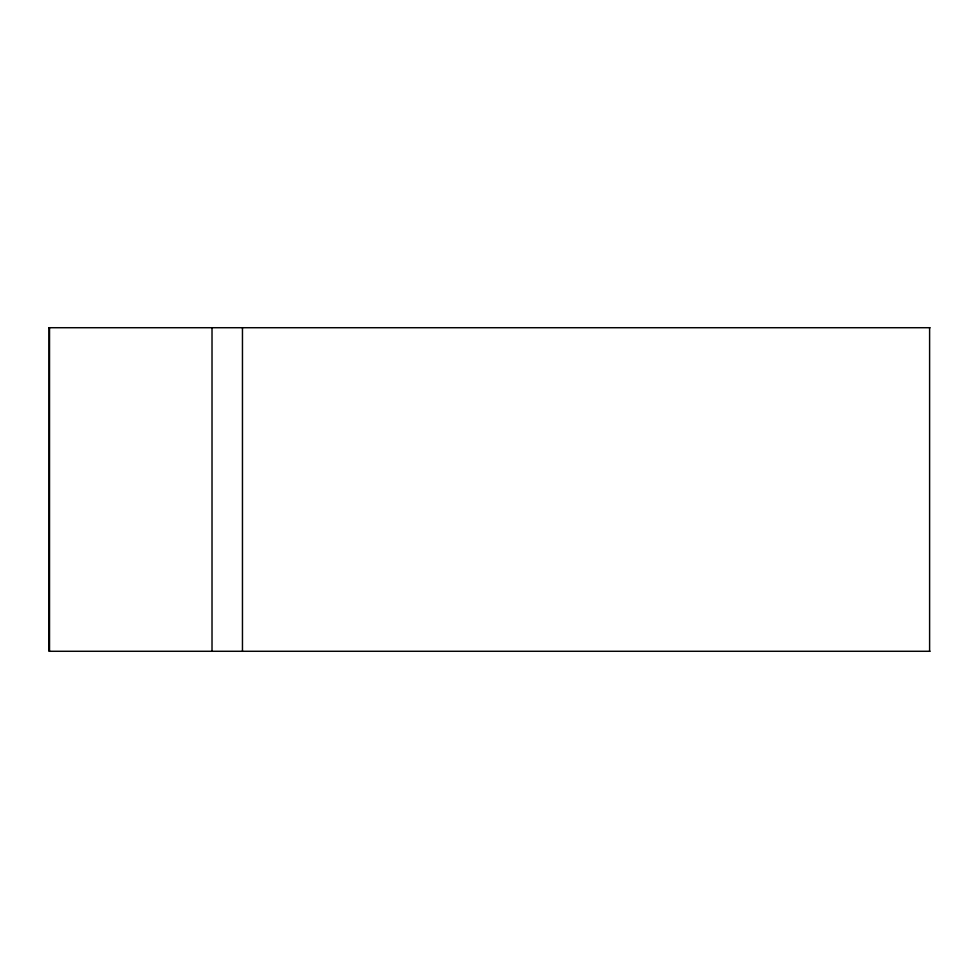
<?xml version="1.0" encoding="UTF-8"?>
<svg xmlns="http://www.w3.org/2000/svg" width="979" height="979" viewBox="0 0 979 979"><rect width="100%" height="100%" fill="white"/><g stroke="black" fill="none" stroke-linecap="round" stroke-linejoin="round"><path stroke-width="1.47" d="M48.95 327.72L930.05 327.72M930.05 651.28L48.95 651.28L49.023 327.72M929.609 327.72L929.609 651.28M242.462 327.72L242.462 651.28M212.015 327.72L212.015 651.28M49.525 327.72L49.525 651.28"/></g></svg>
